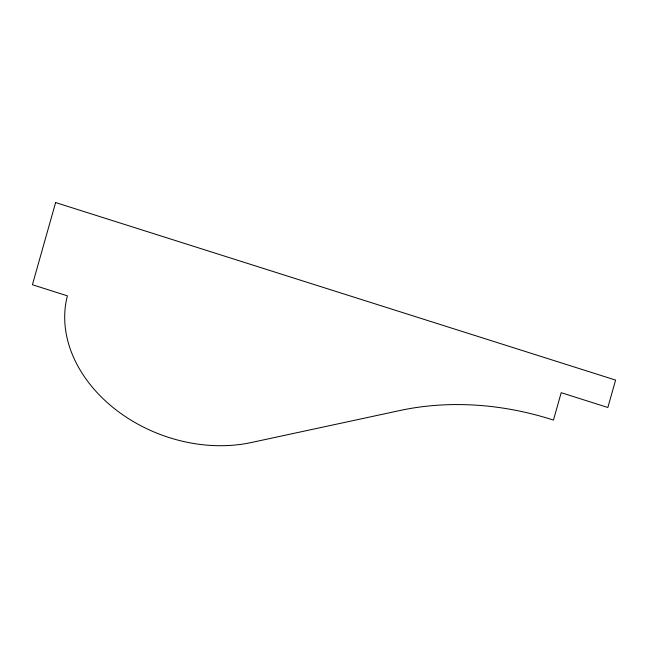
<?xml version="1.0" encoding="UTF-8"?>
<svg xmlns="http://www.w3.org/2000/svg" width="648" height="648" viewBox="0 0 648 648"><rect width="100%" height="100%" fill="white"/><g stroke="black" fill="none" stroke-linecap="round" stroke-linejoin="round"><path stroke-width="0.97" d="M55.623 202.565L32.4 284.747L67.4 295.844A136.947 105.972 20.3 0 0 114.745 408.864A136.947 105.972 20.3 0 0 252.914 442.179L399.443 410.621A252.761 195.599 20.3 0 1 553.449 420.09L561.192 392.696L607.856 407.487L615.6 380.093L55.623 202.565"/></g></svg>
